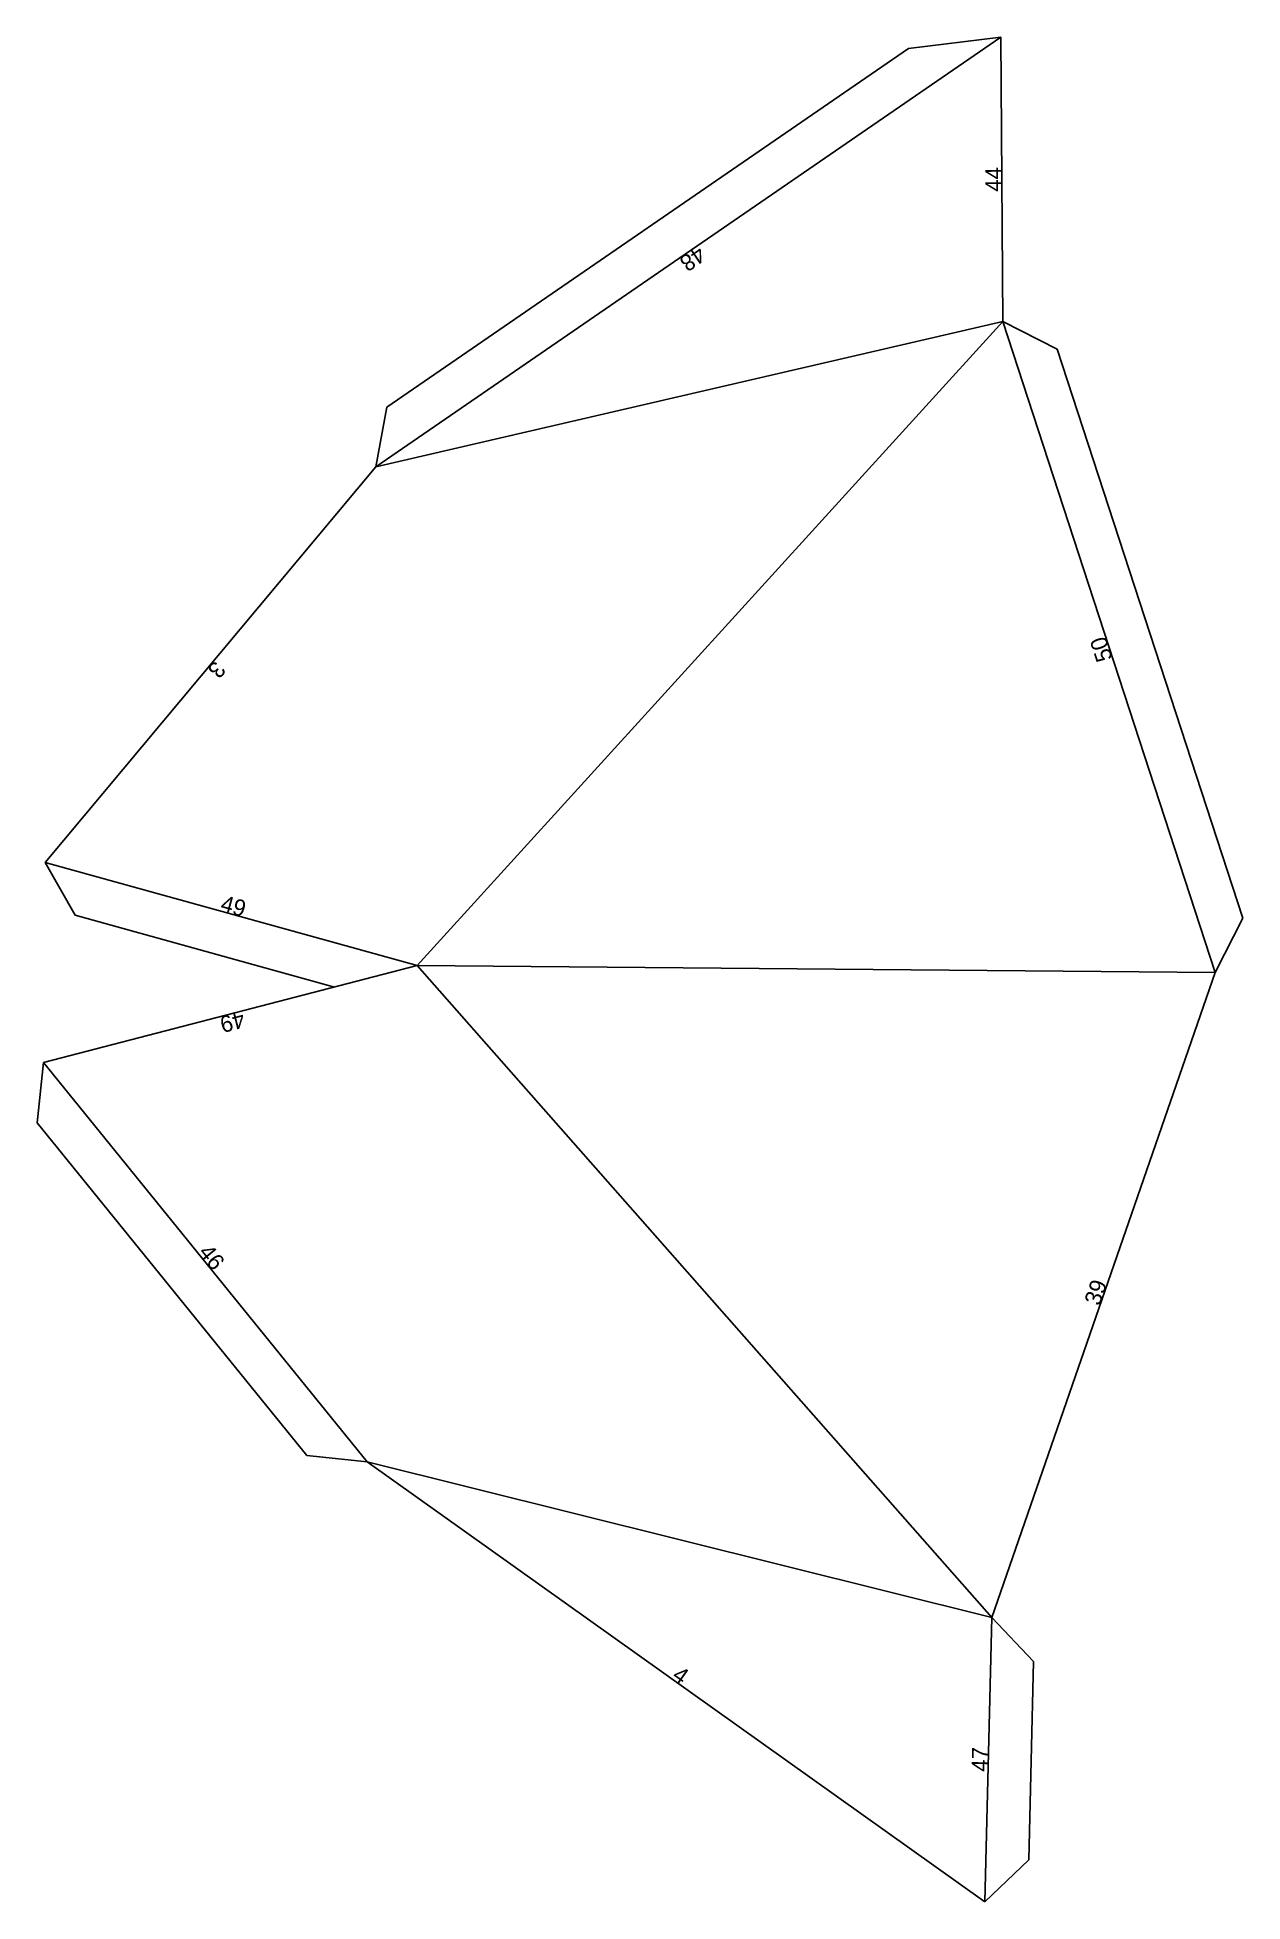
# Model space of a CAD drawing. Extents: x 1297 to 1438, y 26 to 243.
import ezdxf
from ezdxf.enums import TextEntityAlignment as Align

# ---------------------------------------------------------------- set-up
doc = ezdxf.new("R2010")
doc.units = 0

msp = doc.modelspace()

# ---------------------------------------------------------------- linework, layer by layer
at = {"layer": 'CutLine', "color": 8, "linetype": 'CONTINUOUS'}
for p, q in [((1409.367719, 243.361093), (1398.641767, 242.057094)), ((1409.624776, 210.259513), (1409.367719, 243.361093)), ((1398.641767, 242.057094), (1337.869877, 200.295211)), ((1415.92904, 207.056974), (1409.624776, 210.259513)), ((1437.557488, 140.765653), (1415.92904, 207.056974)), ((1337.869877, 200.295211), (1336.580852, 193.342628)), ((1336.580852, 193.342628), (1298.092813, 147.27423)), ((1298.092813, 147.27423), (1301.574851, 141.11993)), ((1301.574851, 141.11993), (1331.760245, 132.74919)), ((1434.354949, 134.461389), (1437.557488, 140.765653)), ((1341.423202, 135.258239), (1297.900828, 123.957373)), ((1408.330594, 59.327016), (1434.354949, 134.461389)), ((1297.900828, 123.957373), (1297.162969, 116.924907)), ((1297.162969, 116.924907), (1328.543863, 78.187033)), ((1328.543863, 78.187033), (1335.576328, 77.449175)), ((1335.576328, 77.449175), (1407.526326, 26.23421)), ((1413.207636, 54.207011), (1408.330594, 59.327016)), ((1412.646331, 31.111253), (1413.207636, 54.207011)), ((1407.526326, 26.23421), (1412.646331, 31.111253))]:
    msp.add_line(p, q, dxfattribs=at)
at = {"layer": 'MountainLine', "color": 5, "linetype": 'CONTINUOUS'}
for p, q in [((1409.367719, 243.361093), (1336.580852, 193.342628)), ((1336.580852, 193.342628), (1409.624776, 210.259513)), ((1341.423202, 135.258239), (1409.624776, 210.259513)), ((1434.354949, 134.461389), (1409.624776, 210.259513)), ((1298.092813, 147.27423), (1341.423202, 135.258239)), ((1408.330594, 59.327016), (1341.423202, 135.258239)), ((1434.354949, 134.461389), (1341.423202, 135.258239)), ((1297.900828, 123.957373), (1335.576328, 77.449175)), ((1335.576328, 77.449175), (1408.330594, 59.327016)), ((1407.526326, 26.23421), (1408.330594, 59.327016))]:
    msp.add_line(p, q, dxfattribs=at)

# ---------------------------------------------------------------- texts
at = {"layer": 'Edge ID'}
for s, rotation, p in [('44', 90.444933, (1409.496247, 226.810303)), ('48', 214.496491, (1372.974285, 218.351861)), ('50', 108.069622, (1421.989862, 172.360451)), ('3', 230.122787, (1317.336832, 170.308429)), ('49', -15.499276, (1319.758007, 141.266235)), ('49', 194.555779, (1319.662015, 129.607806)), ('46', -50.989656, (1316.738578, 100.703274)), ('39', 70.895407, (1421.342771, 96.894203)), ('4', -35.443766, (1371.551327, 51.841693)), ('47', 88.607791, (1407.92846, 42.780613))]:
    msp.add_text(s, height=1.92, rotation=rotation, dxfattribs=at).set_placement(p, align=Align.CENTER)

doc.saveas('drawing.dxf')
